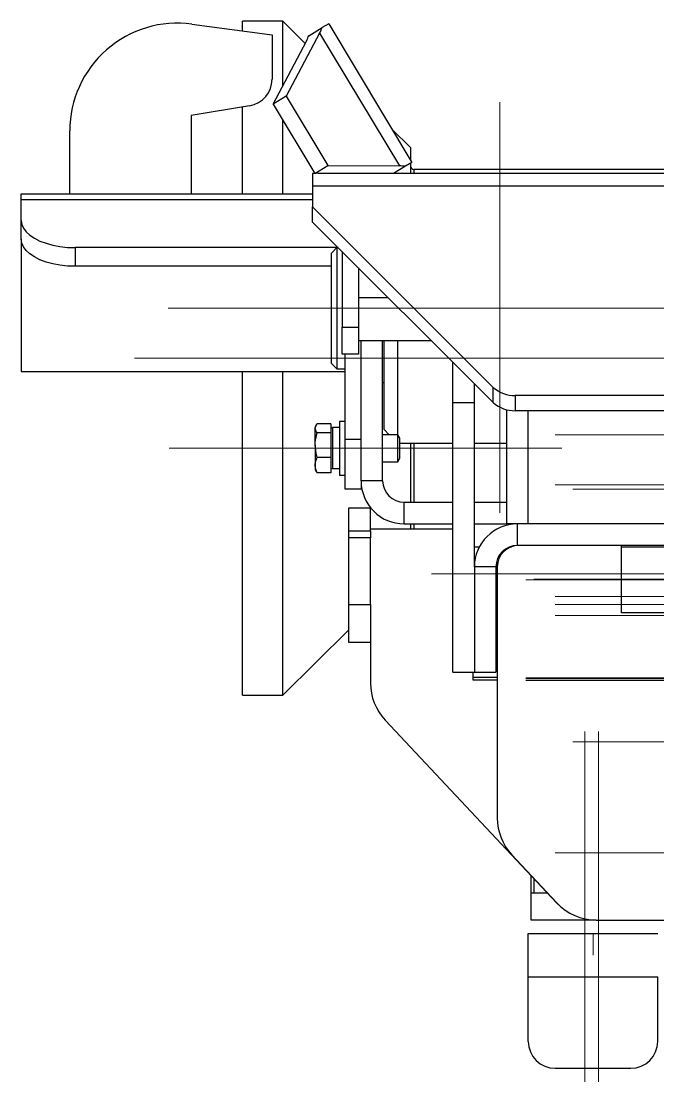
# Model space of a CAD drawing. Header units: millimetres. Extents: x 0 to 420, y 0 to 297.
# Drawn here: x 328.15 to 336.02, y 206.4 to 219.52 of the extents above; entities that cross this region are included whole.
import ezdxf

# ---------------------------------------------------------------- set-up
doc = ezdxf.new("R2010")
doc.units = ezdxf.units.MM
doc.linetypes.add('CENTERX2', pattern=[20.32, 12.7, -2.54, 2.54, -2.54])

msp = doc.modelspace()

# ---------------------------------------------------------------- linework, layer by layer
at = {"color": 7, "linetype": 'Continuous', "lineweight": 25}
for p, q in [((330.25902, 219.4828), (331.24947, 219.35074)), ((331.3828, 219.5174), (330.8828, 219.5174)), ((330.8828, 219.39963), (330.8828, 219.5174)), ((331.65979, 219.24333), (331.3828, 219.5174)), ((331.3828, 218.71835), (331.3828, 219.5174)), ((331.94914, 219.48625), (331.86941, 219.43842)), ((331.94914, 219.48625), (332.97814, 217.77127)), ((331.24947, 219.35074), (331.24947, 218.79978)), ((331.83694, 219.36965), (331.42484, 218.58858)), ((331.70184, 219.33787), (331.86941, 219.43842)), ((331.83694, 219.36965), (332.82244, 217.72714)), ((331.26315, 218.49156), (331.67525, 219.27263)), ((331.42484, 218.58858), (331.26315, 218.49156)), ((331.42484, 218.58858), (331.93934, 217.73108)), ((330.97094, 218.47098), (330.24947, 218.35074)), ((330.8828, 217.38407), (330.8828, 218.45629)), ((331.26315, 218.49156), (331.77765, 217.63407)), ((330.24947, 218.35074), (330.24947, 217.38407)), ((331.3828, 217.38407), (331.3828, 218.29214)), ((328.74947, 217.38407), (328.74947, 218.16116)), ((332.96614, 217.95074), (332.73065, 218.18375)), ((332.96614, 217.79127), (332.96614, 217.95074)), ((332.97814, 217.77127), (332.8984, 217.72343)), ((332.96614, 217.63407), (332.96614, 217.76407)), ((331.77765, 217.63407), (331.74947, 217.63407)), ((331.74947, 217.63407), (331.74947, 217.47786)), ((331.77765, 217.63407), (331.93934, 217.73108)), ((331.79788, 217.63398), (331.77765, 217.63407)), ((337.0828, 217.63407), (331.80993, 217.63407)), ((331.93934, 217.73108), (332.82244, 217.72714)), ((332.8984, 217.72343), (332.74947, 217.63407)), ((336.2328, 217.68407), (332.99947, 217.68407)), ((331.74947, 217.47786), (331.74947, 217.22263)), ((337.0828, 217.47786), (331.74947, 217.47786)), ((328.14947, 217.31262), (328.14947, 217.38407)), ((328.14947, 217.38407), (331.74947, 217.38407)), ((328.14947, 217.05074), (328.14947, 217.31262)), ((331.74947, 217.22263), (333.98318, 214.98892)), ((331.74947, 217.03407), (331.74947, 217.22263)), ((328.14947, 216.8198), (328.14947, 217.05074)), ((331.74947, 217.03407), (333.98318, 214.80036)), ((328.14947, 216.8198), (328.14947, 215.18407)), ((328.81614, 216.7174), (328.81614, 216.48646)), ((332.04947, 216.7174), (328.81614, 216.7174)), ((332.04947, 216.7174), (331.9828, 216.65074)), ((332.06614, 216.7174), (332.04947, 216.7174)), ((332.04947, 216.7174), (332.04947, 215.9674)), ((331.9828, 215.9674), (331.9828, 216.65074)), ((332.11614, 216.6674), (332.11614, 215.73407)), ((331.9828, 216.48646), (328.81614, 216.48646)), ((332.31614, 216.4674), (332.31614, 215.73407)), ((331.9828, 215.28407), (331.9828, 215.9674)), ((332.04947, 215.9674), (332.04947, 215.2174)), ((332.11614, 215.73407), (332.31614, 215.73407)), ((332.11614, 215.40074), (332.11614, 215.73407)), ((332.31614, 215.73407), (332.31614, 215.40074)), ((332.31614, 215.5674), (333.21614, 215.5674)), ((332.34947, 213.83407), (332.34947, 215.5674)), ((332.61614, 213.83407), (332.61614, 215.5674)), ((332.6328, 214.4674), (332.6328, 215.5674)), ((332.79947, 215.5674), (332.79947, 214.40202)), ((332.31614, 215.40074), (332.11614, 215.40074)), ((332.14947, 215.40074), (332.14947, 214.34393)), ((331.9828, 215.28407), (332.04947, 215.2174)), ((333.4828, 214.80074), (333.4828, 215.30074)), ((328.14947, 215.18407), (332.14947, 215.18407)), ((330.8828, 215.07451), (330.8828, 215.18407)), ((331.3828, 215.07451), (331.3828, 215.18407)), ((332.04947, 215.2174), (332.14947, 215.2174)), ((330.8828, 211.18407), (330.8828, 215.07451)), ((331.3828, 211.18407), (331.3828, 215.07451)), ((332.61614, 215.05074), (332.6328, 215.05074)), ((333.74947, 214.80074), (333.74947, 215.03407)), ((333.98318, 214.80036), (333.98318, 214.98892)), ((334.25535, 214.8893), (334.25535, 214.70074)), ((336.74947, 214.8893), (334.25535, 214.8893)), ((333.4828, 214.80074), (333.74947, 214.80074)), ((333.4828, 211.4674), (333.4828, 214.80074)), ((333.74947, 212.7674), (333.74947, 214.80074)), ((334.14947, 213.30074), (334.14947, 214.71294)), ((336.74947, 214.70074), (334.25535, 214.70074)), ((334.41614, 213.30074), (334.41614, 214.70074)), ((331.79456, 214.52237), (331.7828, 214.50202)), ((331.7828, 214.50202), (331.7828, 214.48345)), ((331.7828, 214.27472), (331.7828, 214.48345)), ((331.97614, 214.5399), (331.80662, 214.5399)), ((331.97614, 214.5399), (331.97614, 214.427)), ((331.99614, 214.47919), (331.97614, 214.49073)), ((332.0828, 214.49155), (331.99614, 214.49155)), ((331.99614, 214.49155), (331.99614, 213.98007)), ((332.14947, 214.56869), (332.0828, 214.56869)), ((332.0828, 214.56869), (332.0828, 213.90202)), ((332.6328, 214.4674), (332.69819, 214.40202)), ((331.97614, 214.427), (331.80662, 214.427)), ((331.97614, 214.427), (331.97614, 214.12245)), ((332.34947, 214.34393), (332.14947, 214.34393)), ((332.14947, 214.34393), (332.14947, 213.73535)), ((332.80447, 214.40202), (332.61614, 214.40202)), ((332.82947, 214.35872), (332.80447, 214.40202)), ((332.80447, 214.25996), (332.80447, 214.40202)), ((332.82947, 214.25357), (332.82947, 214.35872)), ((331.7828, 214.27472), (331.7828, 214.02663)), ((332.80447, 214.06869), (332.80447, 214.25996)), ((332.82947, 214.30074), (333.4828, 214.30074)), ((332.82947, 214.11199), (332.82947, 214.25357)), ((332.96614, 213.5674), (332.96614, 214.30074)), ((333.74947, 214.30074), (334.14947, 214.30074)), ((331.97614, 214.12245), (331.80662, 214.12245)), ((331.97614, 214.12245), (331.97614, 213.93081)), ((332.61614, 214.06869), (332.80447, 214.06869)), ((332.80447, 214.06869), (332.82947, 214.11199)), ((331.7828, 214.02663), (331.7828, 213.96869)), ((331.7828, 213.96869), (331.79456, 213.94833)), ((331.79525, 213.94873), (331.80662, 213.93081)), ((331.97614, 213.97997), (331.99614, 213.99152)), ((332.0828, 213.98007), (331.99614, 213.98007)), ((331.97614, 213.93081), (331.80662, 213.93081)), ((332.0828, 213.90202), (332.14947, 213.90202)), ((332.34947, 213.83407), (332.34947, 213.73535)), ((332.61614, 213.83407), (332.34947, 213.83407)), ((332.14947, 213.73535), (332.34947, 213.73535)), ((332.8828, 213.30074), (332.8828, 213.5674)), ((332.8828, 213.5674), (333.4828, 213.5674)), ((333.74947, 213.5674), (334.14947, 213.5674)), ((332.19947, 213.50115), (332.46614, 213.50115)), ((332.19947, 213.21562), (332.19947, 213.50115)), ((332.46614, 213.21562), (332.46614, 213.50115)), ((332.8828, 213.30074), (333.4828, 213.30074)), ((332.96614, 213.23407), (332.96614, 213.30074)), ((333.74947, 213.30074), (334.14947, 213.30074)), ((334.2828, 213.30074), (334.14947, 213.30074)), ((334.2828, 213.03407), (334.2828, 213.30074)), ((336.21614, 213.30074), (334.2828, 213.30074)), ((332.19947, 213.21562), (332.46614, 213.21562)), ((332.19947, 213.12729), (332.19947, 213.21562)), ((333.4828, 213.23407), (332.46614, 213.23407)), ((332.46614, 213.21562), (332.46614, 213.12729)), ((332.46614, 213.12729), (332.19947, 213.12729)), ((332.19947, 212.30449), (332.19947, 213.12729)), ((332.46614, 212.30449), (332.46614, 213.12729)), ((333.74947, 213.0174), (333.81169, 213.0174)), ((334.19001, 213.0174), (334.20667, 213.0174)), ((336.21614, 213.03407), (334.2828, 213.03407)), ((335.56614, 212.20074), (335.56614, 213.03407)), ((335.56614, 213.0174), (336.2328, 213.0174)), ((334.01614, 212.7674), (333.74947, 212.7674)), ((333.74947, 212.7674), (333.74947, 211.4674)), ((334.01614, 212.7674), (334.01614, 211.4674)), ((334.0328, 212.7674), (334.0328, 209.66351)), ((332.19947, 212.30449), (332.46614, 212.30449)), ((332.19947, 211.83449), (332.19947, 212.30449)), ((332.46614, 212.30449), (332.46614, 211.83449)), ((336.46614, 212.20074), (335.56614, 212.20074)), ((331.3828, 211.18407), (332.19947, 211.99214)), ((332.46614, 211.83449), (332.19947, 211.83449)), ((332.46614, 211.83449), (332.46614, 211.33103)), ((333.4828, 211.4674), (333.74947, 211.4674)), ((333.7328, 211.3674), (333.7328, 211.4674)), ((333.74947, 211.4674), (334.01614, 211.4674)), ((334.0328, 211.40074), (333.7328, 211.40074)), ((334.0328, 211.3674), (333.7328, 211.3674)), ((330.8828, 211.18407), (331.3828, 211.18407)), ((332.64645, 210.87507), (334.7686, 208.61144)), ((334.2121, 209.20863), (334.76847, 208.61252)), ((334.44947, 208.73407), (334.44947, 208.95431)), ((334.4828, 208.91629), (334.4828, 208.73407)), ((334.44947, 208.40074), (334.44947, 208.73407)), ((334.65364, 208.73407), (334.44947, 208.73407)), ((335.25496, 208.40074), (334.44947, 208.40074)), ((335.25584, 208.40074), (336.46614, 208.40074)), ((334.41614, 207.70074), (334.41614, 208.23407)), ((334.41614, 208.23407), (336.01614, 208.23407)), ((334.41614, 207.70074), (336.01614, 207.70074)), ((334.41614, 206.90074), (334.41614, 207.70074)), ((336.01614, 206.90074), (336.01614, 207.70074)), ((334.74947, 206.5674), (335.6828, 206.5674))]:
    msp.add_line(p, q, dxfattribs=at)
at = {"color": 7, "linetype": 'CENTERX2', "lineweight": 18, "ltscale": 3.333333}
for p, q in [((334.06614, 213.43893), (334.06614, 218.5174)), ((334.25321, 215.9674), (329.96471, 215.9674)), ((332.04947, 215.9674), (331.9828, 215.9674)), ((332.31614, 215.9674), (331.9828, 215.9674)), ((334.2328, 215.9674), (332.01614, 215.9674)), ((332.07377, 215.9674), (332.01614, 215.9674)), ((332.04947, 215.9674), (332.34947, 215.9674)), ((332.07377, 215.9674), (334.13802, 215.9674)), ((332.34947, 215.9674), (332.14947, 215.9674)), ((332.34947, 215.9674), (332.14947, 215.9674)), ((332.20812, 215.9674), (337.78216, 215.9674)), ((332.81614, 215.9674), (332.31614, 215.9674)), ((332.54947, 215.9674), (332.31614, 215.9674)), ((332.46271, 215.9674), (332.31614, 215.9674)), ((332.34947, 215.9674), (334.61614, 215.9674)), ((332.34947, 215.9674), (336.5328, 215.9674)), ((332.46271, 215.9674), (332.50609, 215.9674)), ((332.5428, 215.9674), (332.50609, 215.9674)), ((332.5428, 215.9674), (332.54947, 215.9674)), ((334.0328, 215.9674), (332.6328, 215.9674)), ((332.79947, 215.9674), (332.6328, 215.9674)), ((336.6328, 215.9674), (332.79947, 215.9674)), ((332.81614, 215.9674), (332.82615, 215.9674)), ((334.7328, 215.9674), (332.82615, 215.9674)), ((332.9328, 215.9674), (337.21614, 215.9674)), ((335.39947, 215.9674), (334.0328, 215.9674)), ((334.9828, 215.9674), (334.7328, 215.9674)), ((334.9828, 215.9674), (337.06292, 215.9674)), ((336.79947, 215.9674), (335.39947, 215.9674)), ((333.83655, 215.35074), (329.54804, 215.35074)), ((330.39947, 215.35074), (332.40949, 215.35074)), ((330.8828, 215.35074), (332.31614, 215.35074)), ((331.3828, 215.35074), (330.8828, 215.35074)), ((336.2328, 215.35074), (330.99947, 215.35074)), ((331.3828, 215.35074), (334.96614, 215.35074)), ((333.81614, 215.35074), (331.59947, 215.35074)), ((331.6571, 215.35074), (331.59947, 215.35074)), ((331.6571, 215.35074), (333.72136, 215.35074)), ((331.9328, 215.35074), (331.89947, 215.35074)), ((332.1328, 215.35074), (331.89947, 215.35074)), ((332.04604, 215.35074), (331.89947, 215.35074)), ((331.9328, 215.35074), (332.19947, 215.35074)), ((332.04604, 215.35074), (332.08942, 215.35074)), ((332.12614, 215.35074), (332.08942, 215.35074)), ((332.12614, 215.35074), (332.1328, 215.35074)), ((332.19947, 215.35074), (332.2328, 215.35074)), ((332.2328, 215.35074), (344.56614, 215.35074)), ((332.2328, 215.35074), (332.26614, 215.35074)), ((332.2328, 215.35074), (332.31614, 215.35074)), ((332.26614, 215.35074), (333.5328, 215.35074)), ((332.31614, 215.35074), (334.3828, 215.35074)), ((336.3328, 215.35074), (332.31614, 215.35074)), ((334.2328, 215.35074), (332.40949, 215.35074)), ((333.56614, 215.35074), (333.5328, 215.35074)), ((333.5328, 215.35074), (333.56614, 215.35074)), ((334.2328, 215.35074), (336.31292, 215.35074)), ((336.3328, 215.35074), (334.26614, 215.35074)), ((335.0828, 215.35074), (335.11614, 215.35074)), ((335.11614, 215.35074), (335.0828, 215.35074)), ((336.3828, 215.35074), (335.11614, 215.35074)), ((333.4828, 214.80074), (333.74947, 214.80074)), ((333.4828, 214.80074), (333.74947, 214.80074)), ((333.4828, 214.80074), (333.74947, 214.80074)), ((333.4828, 214.80074), (333.74947, 214.80074)), ((334.74947, 214.40074), (337.0828, 214.40074)), ((329.97614, 214.23535), (331.99614, 214.23535)), ((332.80447, 214.23535), (330.00947, 214.23535)), ((331.83913, 214.23535), (331.67016, 214.23535)), ((331.83913, 214.23535), (331.67016, 214.23535)), ((331.83698, 214.23535), (331.67445, 214.23535)), ((331.83698, 214.23535), (331.67445, 214.23535)), ((331.83686, 214.23535), (331.67469, 214.23535)), ((331.83686, 214.23535), (331.67469, 214.23535)), ((332.0828, 214.23535), (331.99614, 214.23535)), ((332.0828, 214.23535), (331.99614, 214.23535)), ((332.0828, 214.23535), (332.14947, 214.23535)), ((332.0828, 214.23535), (332.14947, 214.23535)), ((332.34947, 214.23535), (332.14947, 214.23535)), ((332.34947, 214.23535), (332.14947, 214.23535)), ((334.61614, 214.23535), (332.34947, 214.23535)), ((332.80447, 214.23535), (334.82947, 214.23535)), ((339.0828, 213.78212), (334.74947, 213.78212)), ((339.1328, 213.72945), (334.96614, 213.72945)), ((335.74947, 213.78212), (340.0828, 213.78212)), ((339.26071, 212.68407), (333.21831, 212.68407)), ((336.2328, 212.68407), (334.19947, 212.68407)), ((334.38614, 212.68407), (338.46947, 212.68407)), ((334.59368, 212.68407), (336.61614, 212.68407)), ((341.3828, 212.68407), (334.6328, 212.68407)), ((342.14649, 212.68407), (335.85544, 212.68407)), ((334.38614, 212.60784), (338.46947, 212.60784)), ((334.4828, 212.6174), (338.74947, 212.6174)), ((337.0828, 212.40074), (334.74947, 212.40074)), ((339.0828, 212.30444), (334.74947, 212.30444)), ((340.0828, 212.1674), (334.74947, 212.1674)), ((337.1328, 212.1674), (334.96614, 212.1674)), ((337.14947, 212.1674), (334.9828, 212.1674)), ((334.38614, 211.39463), (338.46947, 211.39463)), ((334.38614, 211.38694), (338.46947, 211.38694)), ((334.38614, 211.36966), (338.46947, 211.36966)), ((334.38614, 211.36225), (338.46947, 211.36225)), ((335.11614, 206.40074), (335.11614, 210.73407)), ((335.2828, 206.40074), (335.2828, 210.73407)), ((339.1328, 210.60535), (334.96614, 210.60535)), ((339.0828, 209.23407), (334.74947, 209.23407)), ((335.21614, 208.23407), (335.21614, 207.9674)), ((335.21614, 208.23407), (335.21614, 207.9674)), ((335.21614, 208.23407), (335.21614, 207.9674)), ((335.21614, 208.23407), (335.21614, 207.9674)), ((335.21614, 208.23407), (335.21614, 207.9674)), ((335.21614, 208.23407), (335.21614, 207.9674)), ((335.21614, 208.23407), (335.21614, 207.9674))]:
    msp.add_line(p, q, dxfattribs=at)
at = {"color": 8, "linetype": 'Continuous', "lineweight": 25}
for p, q in [((332.99947, 217.68407), (332.99947, 217.63407)), ((328.14947, 217.31262), (331.74947, 217.31262)), ((332.31614, 216.10074), (332.6828, 216.10074)), ((332.99947, 214.30074), (332.99947, 213.5674)), ((332.99947, 213.30074), (332.99947, 213.23407))]:
    msp.add_line(p, q, dxfattribs=at)
at = {"color": 7, "linetype": 'Continuous', "lineweight": 25, "flags": 128}
for points in [[(328.14947, 217.05074), (328.15626, 217.0033), (328.17648, 216.95683), (328.20972, 216.91226), (328.2553, 216.87052), (328.3123, 216.83245), (328.37956, 216.79882), (328.45571, 216.77032), (328.53919, 216.74753), (328.62832, 216.73091), (328.72126, 216.7208), (328.81614, 216.7174)], [(328.81614, 216.48646), (328.72126, 216.48986), (328.62832, 216.49997), (328.53919, 216.51659), (328.45571, 216.53938), (328.37956, 216.56788), (328.3123, 216.60151), (328.2553, 216.63958), (328.20972, 216.68132), (328.17648, 216.72589), (328.15626, 216.77236), (328.14947, 216.8198)]]:
    msp.add_lwpolyline(points, dxfattribs=at)
at = {"color": 7, "linetype": 'Continuous', "lineweight": 25}
for centre, radius, start, end in [((330.0828, 218.16116), 1.33333, 82.405357, 180), ((330.91614, 218.79978), 0.33333, 279.462322, 0), ((332.99947, 217.7174), 0.03333, 180, 270), ((334.24303, 215.27723), 0.38813, 227.972907, 271.819274), ((334.24303, 215.08867), 0.38813, 227.972907, 271.819274), ((332.8828, 213.83407), 0.53333, 180, 270), ((332.8828, 213.83407), 0.26667, 180, 270), ((334.2828, 212.7674), 0.53333, 90, 180), ((334.2828, 212.7674), 0.26667, 90, 180), ((334.29947, 212.7674), 0.26667, 90, 180), ((333.1328, 211.33103), 0.66667, 180, 223.15239), ((334.69947, 209.66351), 0.66667, 180, 223.025066), ((335.25584, 209.0674), 0.66667, 223.025066, 270), ((335.25496, 209.0674), 0.66667, 223.15239, 270), ((334.74947, 206.90074), 0.33333, 180, 270), ((335.6828, 206.90074), 0.33333, 270, 0)]:
    msp.add_arc(centre, radius, start, end, dxfattribs=at)
for centre, major_axis, start_param, end_param in [((331.51356, 219.17562), (0.18255, 0.21193), 5.40696273, 5.78575237), ((331.51356, 219.17562), (0.36509, 0.42386), 5.40696273, 5.59293089), ((332.49906, 217.53311), (0.5458, 0.12268), 0.69025442, 0.87622258)]:
    msp.add_ellipse(centre, major_axis=major_axis, ratio=0.27544588, start_param=start_param, end_param=end_param, dxfattribs=at)
for points, knots in [([(331.7828, 214.48345), (331.78283, 214.48479), (331.78305, 214.49492), (331.78825, 214.51402), (331.80046, 214.53122), (331.80662, 214.5399)], [0, 0, 0, 0, 0.07008577, 0.53078223, 1, 1, 1, 1]), ([(331.80662, 214.427), (331.79996, 214.43617), (331.78653, 214.45467), (331.78405, 214.4738), (331.7828, 214.48345)], [0, 0, 0, 0, 0.49545796, 1, 1, 1, 1]), ([(331.7828, 214.27472), (331.78303, 214.28577), (331.78408, 214.33728), (331.7967, 214.38753), (331.80662, 214.427)], [0, 0, 0, 0, 0.2143775, 1, 1, 1, 1]), ([(331.80662, 214.12245), (331.80396, 214.1318), (331.78987, 214.18136), (331.78597, 214.23291), (331.7828, 214.27472)], [0, 0, 0, 0, 0.18869645, 1, 1, 1, 1]), ([(331.7828, 214.02663), (331.78283, 214.0289), (331.78305, 214.0461), (331.78825, 214.07853), (331.80046, 214.10772), (331.80662, 214.12245)], [0, 0, 0, 0, 0.07008577, 0.53078223, 1, 1, 1, 1]), ([(331.80662, 213.93081), (331.79996, 213.94637), (331.78653, 213.97778), (331.78405, 214.01025), (331.7828, 214.02663)], [0, 0, 0, 0, 0.49545796, 1, 1, 1, 1])]:
    msp.add_open_spline(points, degree=3, knots=knots, dxfattribs=at)

doc.saveas('drawing.dxf')
